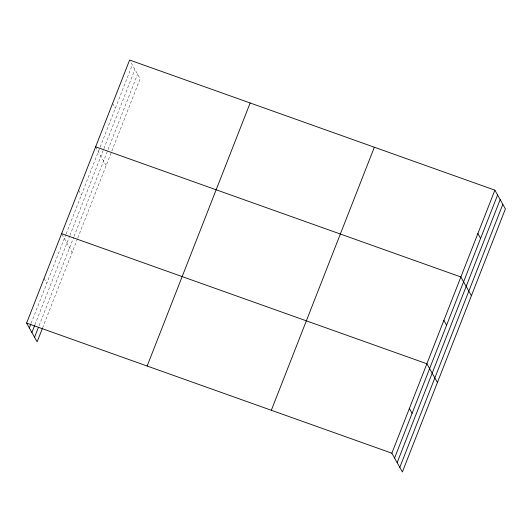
<?xml version="1.0" encoding="UTF-8"?>
<svg xmlns="http://www.w3.org/2000/svg" width="532" height="532" viewBox="0 0 532 532"><rect width="100%" height="100%" fill="white"/><g stroke="black" fill="none" stroke-linecap="round" stroke-linejoin="round"><path stroke-width="0.4" stroke-dasharray="2.66 2" d="M31.129 323.296L65.835 234.678M66.134 233.92L99.83 147.876M100.129 147.118L132.335 64.877M34.913 324.806L69.606 236.228M69.898 235.463L103.6 149.419M103.893 148.661L134.909 69.473M39.075 325.684L73.749 237.152M74.048 236.388L137.562 74.201M42.56 327.958L77.519 238.695M77.818 237.937L111.514 151.893M111.813 151.128L140.142 78.796L130.001 60.728M112.618 103.441L115.338 108.282M95.62 146.839L106.147 165.598M78.623 190.243L81.343 195.084M62.011 234.339L72.153 252.401M44.109 278.362L46.829 283.204"/><path stroke-width="0.8" d="M26.6 323.084L129.615 60.036L494.873 190.163L505.4 208.916L402.385 471.964L391.858 453.204L26.6 323.084L37.127 341.837L42.261 328.729M29.32 327.925L30.829 324.068M31.893 332.513L34.613 325.577M34.547 337.248L38.477 327.22M147.138 366.023L250.153 102.975M271.327 410.265L374.342 147.224M391.858 453.204L494.873 190.163M394.578 458.052L497.593 195.005M397.151 462.641L500.166 199.6M399.811 467.369L502.826 204.328M95.62 146.839L460.878 276.966L471.405 295.726M61.626 233.648L426.883 363.775L437.41 382.528M477.876 233.568L480.596 238.409M443.881 320.37L446.601 325.212M409.374 408.49L412.087 413.331"/></g></svg>
